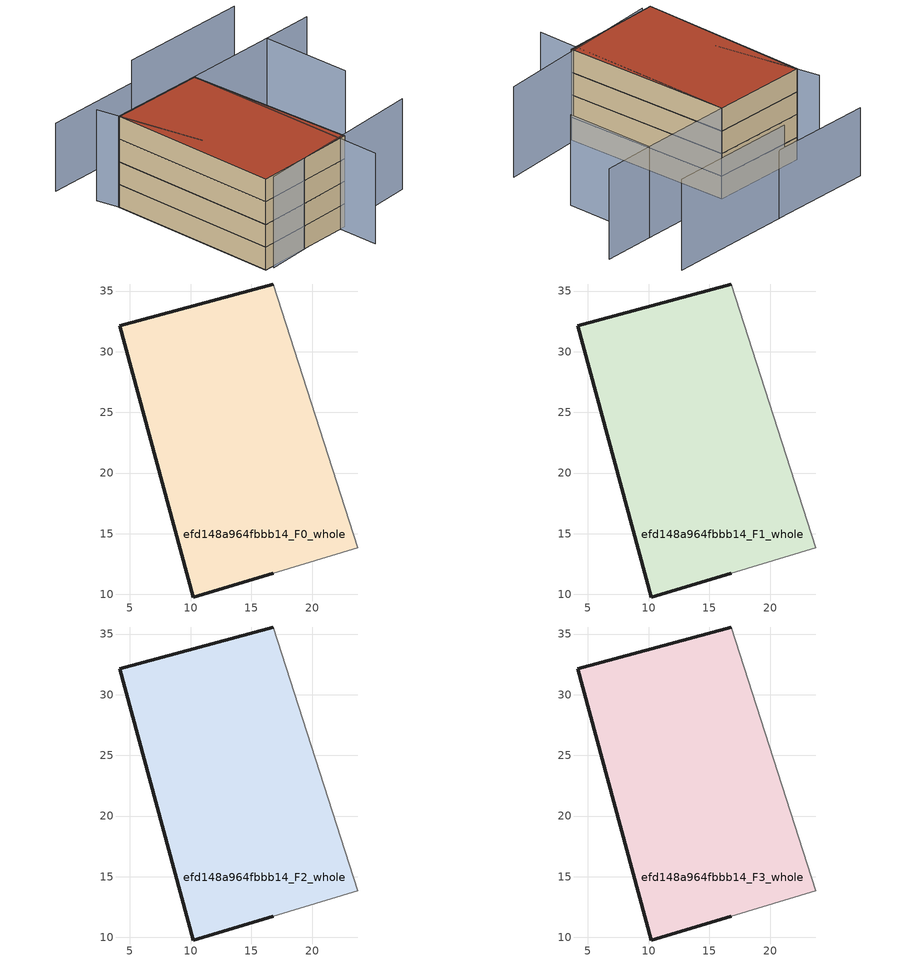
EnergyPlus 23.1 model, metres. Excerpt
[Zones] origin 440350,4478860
efd148a964fbbb14_F0_whole
 floor ground (EU_floor_Construction): 23.75,13.84 16.81,35.58 4.17,32.13 10.2,9.79 16.79,11.74 z0
 wall outside (EU_wall_Construction): 16.79,11.74 10.2,9.79 4.17,32.13 16.81,35.58 z0:3
 wall adiabatic (EU_wall_Construction): 16.81,35.58 23.75,13.84 16.79,11.74 z0:3
efd148a964fbbb14_F1_whole
 floor to efd148a964fbbb14_F0_whole (EU_floor_Construction): 23.75,13.84 16.81,35.58 4.17,32.13 10.2,9.79 16.79,11.74 z3
 wall outside (EU_wall_Construction): 16.79,11.74 10.2,9.79 4.17,32.13 16.81,35.58 z3:6
 wall adiabatic (EU_wall_Construction): 16.81,35.58 23.75,13.84 16.79,11.74 z3:6
efd148a964fbbb14_F2_whole
 floor to efd148a964fbbb14_F1_whole (EU_floor_Construction): 23.75,13.84 16.81,35.58 4.17,32.13 10.2,9.79 16.79,11.74 z6
 wall outside (EU_wall_Construction): 16.79,11.74 10.2,9.79 4.17,32.13 16.81,35.58 z6:9
 wall adiabatic (EU_wall_Construction): 16.81,35.58 23.75,13.84 16.79,11.74 z6:9
efd148a964fbbb14_F3_whole
 floor to efd148a964fbbb14_F2_whole (EU_floor_Construction): 23.75,13.84 16.81,35.58 4.17,32.13 10.2,9.79 16.79,11.74 z9
 wall outside (EU_wall_Construction): 16.79,11.74 10.2,9.79 4.17,32.13 16.81,35.58 z9:12
 wall adiabatic (EU_wall_Construction): 16.81,35.58 23.75,13.84 16.79,11.74 z9:12
 roof outside (EU_roof_Construction): 16.81,35.58 23.75,13.84 16.79,11.74 10.2,9.79 4.17,32.13 z12
shading: 11.3,9.78 34.35,17.97 / 2.85,34.83 9.17,21.9 / 24.4,8.33 16.81,35.58 / 16.81,35.58 29.25,39.05 / 30.18,47.83 12.89,42.98 / 32.48,27.43 29.06,39.02 / 29.06,39.02 35.92,41.04 z0:12; 13.76,43.23 0.09,39.43 z0:9
[Building]
EU S2 Campaign: North Axis=0; Terrain=City; Solar Distribution=FullExterior
[Site:Location]
Madrid: Latitude=40.5; Longitude=-3.5; Time Zone=1; Elevation=609
[SizingPeriod:WeatherFileDays]
AnnualSizingPeriod: Begin Month=1; Begin Day of Month=1; End Month=12; End Day of Month=31; Day of Week for Start Day=Monday; Use Weather File Daylight Saving Period=No; Use Weather File Rain and Snow Indicators=No
[MATERIAL]
EU_InternalMass_Material: Roughness=MediumRough; Thickness=0.1; Conductivity=1; Density=1800; Specific Heat=900; Thermal Absorptance=0.9; Solar Absorptance=0.7; Visible Absorptance=0.7
[MATERIAL:NOMASS] Roughness=MediumRough; Thermal Absorptance=0.9; Solar Absorptance=0.7; Visible Absorptance=0.7
Name | Thermal Resistance
EU_wall_NoMass | 0.459673
EU_roof_NoMass | 0.495815
EU_floor_NoMass | 0.788942
[CONSTRUCTION]
EU_wall_Construction: EU_wall_NoMass
EU_roof_Construction: EU_roof_NoMass
EU_floor_Construction: EU_floor_NoMass
EU_InternalMass_Construction: EU_InternalMass_Material
[ZONE] Type=1; Multiplier=1; Ceiling Height=autocalculate; Volume=939.137; Floor Area=autocalculate; Part of Total Floor Area=Yes
efd148a964fbbb14_F0_whole; efd148a964fbbb14_F1_whole; efd148a964fbbb14_F2_whole; efd148a964fbbb14_F3_whole
[INTERNALMASS] Construction=EU_InternalMass_Construction; Surface Area=313.046
Name | Zone or ZoneList
efd148a964fbbb14_F0_whole_EU_InternalMass | efd148a964fbbb14_F0_whole
efd148a964fbbb14_F1_whole_EU_InternalMass | efd148a964fbbb14_F1_whole
efd148a964fbbb14_F2_whole_EU_InternalMass | efd148a964fbbb14_F2_whole
efd148a964fbbb14_F3_whole_EU_InternalMass | efd148a964fbbb14_F3_whole
[OTHEREQUIPMENT] Fuel Type=Electricity; Design Level Calculation Method=Watts/Area; Power per Zone Floor Area=1; Fraction Latent=0; Fraction Radiant=0; Fraction Lost=0; Carbon Dioxide Generation Rate=0; EndUse Subcategory=EU_Step8_InternalGains
Name | Zone or ZoneList or Space or SpaceList | Schedule
EU_Step8_InternalGain_efd148a964fbbb14_F0_whole_f000 | efd148a964fbbb14_F0_whole | EU_Step8_GainSchedule_efd148a964fbbb14_F0_whole_f000
EU_Step8_InternalGain_efd148a964fbbb14_F1_whole_f000 | efd148a964fbbb14_F1_whole | EU_Step8_GainSchedule_efd148a964fbbb14_F1_whole_f000
EU_Step8_InternalGain_efd148a964fbbb14_F2_whole_f000 | efd148a964fbbb14_F2_whole | EU_Step8_GainSchedule_efd148a964fbbb14_F2_whole_f000
EU_Step8_InternalGain_efd148a964fbbb14_F3_whole_f000 | efd148a964fbbb14_F3_whole | EU_Step8_GainSchedule_efd148a964fbbb14_F3_whole_f000
[ZONEVENTILATION:DESIGNFLOWRATE] Schedule=EU_AlwaysOn; Design Flow Rate Calculation Method=AirChanges/Hour; Air Changes per Hour=0.719161; Ventilation Type=Natural; Fan Pressure Rise=0; Fan Total Efficiency=1; Constant Term Coefficient=1; Temperature Term Coefficient=0; Velocity Term Coefficient=0; Velocity Squared Term Coefficient=0; Minimum Indoor Temperature=-100; Maximum Indoor Temperature=100; Delta Temperature=-100; Minimum Outdoor Temperature=-100; Maximum Outdoor Temperature=100; Maximum Wind Speed=40
Name | Zone or ZoneList or Space or SpaceList
EU_ConstantAir_efd148a964fbbb14_F0_whole | efd148a964fbbb14_F0_whole
EU_ConstantAir_efd148a964fbbb14_F1_whole | efd148a964fbbb14_F1_whole
EU_ConstantAir_efd148a964fbbb14_F2_whole | efd148a964fbbb14_F2_whole
EU_ConstantAir_efd148a964fbbb14_F3_whole | efd148a964fbbb14_F3_whole
[HVACTEMPLATE:THERMOSTAT] Constant Heating Setpoint=20; Constant Cooling Setpoint=50
EU_HeatOnly_efd148a964fbbb14_F0_whole; EU_HeatOnly_efd148a964fbbb14_F1_whole; EU_HeatOnly_efd148a964fbbb14_F2_whole; EU_HeatOnly_efd148a964fbbb14_F3_whole
[HVACTEMPLATE:ZONE:IDEALLOADSAIRSYSTEM] System Availability Schedule=EU_AlwaysOn; Maximum Heating Supply Air Temperature=50; Minimum Cooling Supply Air Temperature=13; Maximum Heating Supply Air Humidity Ratio=0.0156; Minimum Cooling Supply Air Humidity Ratio=0.0077; Heating Limit=NoLimit; Cooling Limit=NoLimit; Heating Availability Schedule=EU_AlwaysOn; Cooling Availability Schedule=EU_CoolingOff; Dehumidification Control Type=ConstantSensibleHeatRatio; Cooling Sensible Heat Ratio=0.7; Dehumidification Setpoint=60; Humidification Control Type=None; Humidification Setpoint=30; Outdoor Air Method=None; Outdoor Air Flow Rate per Person=0.00944; Outdoor Air Flow Rate per Zone Floor Area=0; Outdoor Air Flow Rate per Zone=0; Demand Controlled Ventilation Type=None; Outdoor Air Economizer Type=NoEconomizer; Heat Recovery Type=None; Sensible Heat Recovery Effectiveness=0.7; Latent Heat Recovery Effectiveness=0.65
Name | Template Thermostat
efd148a964fbbb14_F0_whole | EU_HeatOnly_efd148a964fbbb14_F0_whole
efd148a964fbbb14_F1_whole | EU_HeatOnly_efd148a964fbbb14_F1_whole
efd148a964fbbb14_F2_whole | EU_HeatOnly_efd148a964fbbb14_F2_whole
efd148a964fbbb14_F3_whole | EU_HeatOnly_efd148a964fbbb14_F3_whole
[SIZING:ZONE] Zone Cooling Design Supply Air Temperature Input Method=SupplyAirTemperature; Zone Cooling Design Supply Air Temperature=13; Zone Heating Design Supply Air Temperature Input Method=SupplyAirTemperature; Zone Heating Design Supply Air Temperature=50; Zone Cooling Design Supply Air Humidity Ratio=0.008; Zone Heating Design Supply Air Humidity Ratio=0.008; Cooling Design Air Flow Method=DesignDay; Cooling Design Air Flow Rate=0; Cooling Minimum Air Flow per Zone Floor Area=0.000762; Cooling Minimum Air Flow=0; Cooling Minimum Air Flow Fraction=0.2; Heating Design Air Flow Method=DesignDay; Heating Design Air Flow Rate=0; Heating Maximum Air Flow per Zone Floor Area=0.002032; Heating Maximum Air Flow=0.141576; Heating Maximum Air Flow Fraction=0.3; Account for Dedicated Outdoor Air System=No; Dedicated Outdoor Air System Control Strategy=NeutralSupplyAir; Dedicated Outdoor Air Low Setpoint Temperature for Design=autosize; Dedicated Outdoor Air High Setpoint Temperature for Design=autosize; Zone Load Sizing Method=Sensible Load Only No Latent Load; Zone Latent Cooling Design Supply Air Humidity Ratio Input Method=HumidityRatioDifference; Zone Cooling Design Supply Air Humidity Ratio Difference=0.005; Zone Latent Heating Design Supply Air Humidity Ratio Input Method=HumidityRatioDifference; Zone Humidification Design Supply Air Humidity Ratio Difference=0.005
efd148a964fbbb14_F0_whole; efd148a964fbbb14_F1_whole; efd148a964fbbb14_F2_whole; efd148a964fbbb14_F3_whole
[SCHEDULE:CONSTANT]
Name | Hourly Value
EU_AlwaysOn | 1
EU_CoolingOff | 0
[SCHEDULE:FILE] Column Number=1; Rows to Skip at Top=0; Number of Hours of Data=8760; Column Separator=Comma; Interpolate to Timestep=No; Minutes per Item=60; Adjust Schedule for Daylight Savings=Yes
Name | File
EU_Step8_GainSchedule_efd148a964fbbb14_F0_whole_f000 | ../../schedules/efd148a964fbbb14/efd148a964fbbb14_F0_whole_f000_gain.csv
EU_Step8_GainSchedule_efd148a964fbbb14_F1_whole_f000 | ../../schedules/efd148a964fbbb14/efd148a964fbbb14_F1_whole_f000_gain.csv
EU_Step8_GainSchedule_efd148a964fbbb14_F2_whole_f000 | ../../schedules/efd148a964fbbb14/efd148a964fbbb14_F2_whole_f000_gain.csv
EU_Step8_GainSchedule_efd148a964fbbb14_F3_whole_f000 | ../../schedules/efd148a964fbbb14/efd148a964fbbb14_F3_whole_f000_gain.csv
